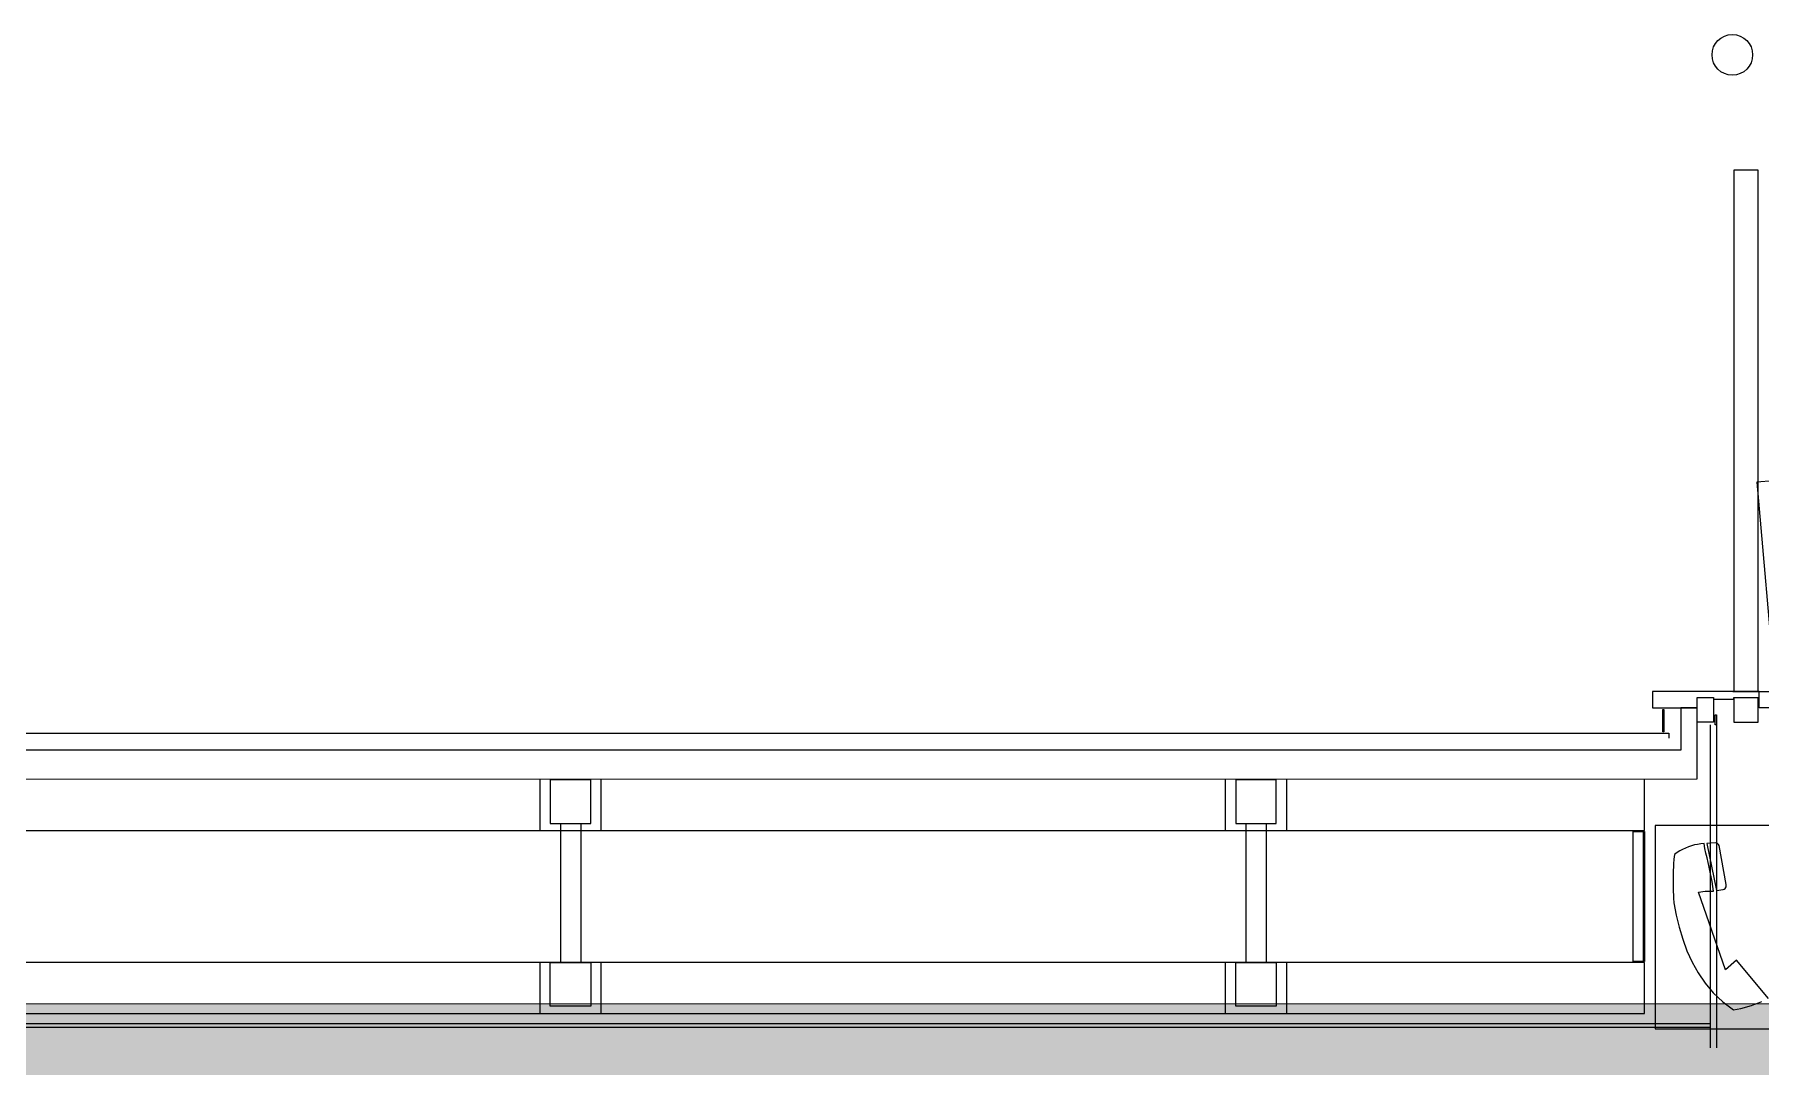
# Model space of a CAD drawing. Header units: metres. Extents: x 19 to 194, y 62 to 154.
# Drawn here: x 96.17 to 104.67, y 139.09 to 144.17 of the extents above; entities that cross this region are included whole.
import ezdxf

# ---------------------------------------------------------------- set-up
doc = ezdxf.new("R2010")
doc.units = ezdxf.units.M
doc.header["$MEASUREMENT"] = 0
doc.layers.add('ALL', color=7, linetype='Continuous')
doc.layers.add('ALL4', color=7, linetype='Continuous')

msp = doc.modelspace()

# ---------------------------------------------------------------- hatches: boundary and pattern name
at = {"layer": 'ALL4', "lineweight": 0, "true_color": 0xe6e6e6, "transparency": 33554687}
h = msp.add_hatch(color=254, dxfattribs=at)
h.dxf.hatch_style = 1
h.paths.add_polyline_path([(181.2945, 128.8704), (187.0549, 128.8704), (187.0549, 139.3912), (29.3495, 139.4008), (29.3495, 127.8507), (32.7796, 127.8507), (32.7295, 82.9907), (29.3495, 82.9907), (29.3495, 69.8204), (187.0545, 69.8204), (187.0545, 83.1151), (181.2945, 83.1151)])

# ---------------------------------------------------------------- linework, layer by layer
at = {"layer": 'ALL', "color": 18, "lineweight": 25, "true_color": 0x000000}
for points in [[(104.5351, 140.9342), (104.6601, 140.9342), (104.6601, 143.501), (104.5401, 143.501), (104.5401, 140.9342)], [(104.8243, 140.9412), (104.7342, 141.9719), (104.6544, 141.965), (104.7446, 140.9342), (104.7446, 140.7542), (106.9179, 140.7542), (106.9179, 140.9342)], [(104.5401, 140.9042), (104.6651, 140.9042), (104.6651, 140.9342), (105.8664, 140.9342), (105.8663, 140.8542), (105.8763, 140.8542), (105.8764, 140.9342), (105.8664, 140.9342), (105.8663, 140.8542), (104.6651, 140.8542), (104.6651, 140.9342), (104.1401, 140.9342), (104.1401, 140.8542), (104.3601, 140.8542)], [(104.4401, 140.8972), (104.5401, 140.8972), (104.5401, 140.9042), (104.5401, 140.7842), (104.6601, 140.7842), (104.6601, 140.9042)], [(104.4551, 140.8202), (104.4551, 139.1801)], [(76.5301, 140.7052), (76.5301, 140.7302), (104.2201, 140.7301), (104.2201, 140.7051)], [(104.4251, 139.1801), (104.4251, 140.7702)], [(76.6501, 140.5002), (76.6501, 140.2502), (104.1001, 140.2501), (104.1001, 140.5041)], [(98.6626, 140.2502), (98.6626, 140.5002)], [(98.9626, 140.5002), (98.9626, 140.2502)], [(102.0376, 140.2502), (102.0376, 140.5002)], [(102.3376, 140.5002), (102.3376, 140.2502)], [(98.7626, 140.2852), (98.7626, 139.6002)], [(98.8626, 140.2852), (98.8626, 139.6002)], [(102.1376, 140.2852), (102.1376, 139.6002)], [(102.2376, 140.2852), (102.2376, 139.6002)], [(98.6626, 139.3502), (98.6626, 139.6002)], [(98.9626, 139.6002), (98.9626, 139.3502)], [(102.0376, 139.3502), (102.0376, 139.6002)], [(102.3376, 139.6002), (102.3376, 139.3502)], [(104.4251, 139.2802), (76.3251, 139.2803), (76.3251, 139.3003), (104.4251, 139.3002)]]:
    msp.add_lwpolyline(points, dxfattribs=at)
for points in [[(104.3601, 140.9042), (104.4401, 140.9042), (104.4401, 140.7842), (104.3601, 140.7842)], [(76.3901, 140.8503), (76.3901, 140.5003), (104.3601, 140.5042), (104.3601, 140.8542), (104.2801, 140.8542), (104.2801, 140.6452), (76.4701, 140.6453), (76.4701, 140.8503)], [(104.1951, 140.8452), (104.1951, 140.7352), (104.1901, 140.7352), (104.1901, 140.8452)], [(104.4481, 140.7702), (104.4481, 140.8202), (104.4551, 140.8202), (104.4551, 140.7702)], [(98.7126, 140.5002), (98.7126, 140.2852), (98.9126, 140.2852), (98.9126, 140.5002)], [(102.0876, 140.5002), (102.0876, 140.2852), (102.2876, 140.2852), (102.2876, 140.5002)], [(104.0451, 139.6052), (104.0451, 140.2452), (104.0951, 140.2452), (104.0951, 139.6052)], [(104.0951, 139.6052), (104.0951, 140.2452), (104.1001, 140.2452), (104.1001, 139.6052)], [(76.6501, 139.3502), (104.1001, 139.3501), (104.1001, 139.6001), (76.6501, 139.6002)], [(98.9126, 139.6002), (98.9126, 139.3852), (98.7126, 139.3852), (98.7126, 139.6002)], [(102.2876, 139.6002), (102.2876, 139.3852), (102.0876, 139.3852), (102.0876, 139.6002)]]:
    msp.add_lwpolyline(points, close=True, dxfattribs=at)
at = {"layer": 'ALL', "color": 1, "lineweight": 25}
for points in [[(104.1524, 139.2746), (105.1524, 139.2746), (105.1524, 140.2746), (104.1524, 140.2746)], [(104.4681, 140.1759), (104.4646, 140.182), (104.46, 140.186), (104.4544, 140.1886), (104.4484, 140.1901), (104.4079, 140.1862), (104.4544, 139.9545), (104.4884, 139.9601), (104.4934, 139.9621), (104.498, 139.9657), (104.502, 139.9727), (104.5033, 139.9838)]]:
    msp.add_lwpolyline(points, close=True, dxfattribs=at)
msp.add_lwpolyline([(104.7113, 139.4242), (104.5532, 139.6115), (104.4998, 139.564), (104.367, 139.9462), (104.3995, 139.9518), (104.4408, 139.951), (104.4372, 139.9749), (104.4332, 139.9987), (104.4286, 140.0225), (104.4241, 140.0458), (104.419, 140.0696), (104.4139, 140.0924), (104.4089, 140.1157), (104.4033, 140.139), (104.3982, 140.1623), (104.3937, 140.1861), (104.3775, 140.1846), (104.3618, 140.182), (104.3466, 140.179), (104.3314, 140.175), (104.3167, 140.1699), (104.302, 140.1638), (104.2883, 140.1572), (104.2746, 140.1496), (104.2615, 140.1415), (104.2483, 140.1324), (104.2453, 140.1096), (104.2432, 140.0858), (104.2412, 140.0382), (104.2412, 139.9895), (104.2417, 139.9652), (104.2437, 139.9176), (104.2453, 139.8943), (104.2569, 139.834), (104.2716, 139.7742), (104.2888, 139.7155), (104.3096, 139.6582), (104.3349, 139.603), (104.3643, 139.5493), (104.3987, 139.4987), (104.4393, 139.4516), (104.4859, 139.4075), (104.5391, 139.3675), (104.5568, 139.3705), (104.575, 139.3745), (104.5928, 139.3791), (104.61, 139.3842), (104.6277, 139.3897), (104.6444, 139.3953), (104.6617, 139.4019), (104.6784, 139.409)], dxfattribs=at)
at = {"layer": 'ALL', "color": 18, "lineweight": 25, "true_color": 0x000000}
msp.add_circle((104.5331, 144.0679), 0.1, dxfattribs=at)
at = {"layer": 'ALL4', "color": 18, "lineweight": 25, "true_color": 0x000000}
for points in [[(104.5351, 140.9342), (104.6601, 140.9342), (104.6601, 143.501), (104.5401, 143.501), (104.5401, 140.9342)], [(104.8243, 140.9412), (104.7342, 141.9719), (104.6544, 141.965), (104.7446, 140.9342), (104.7446, 140.7542), (106.9179, 140.7542), (106.9179, 140.9342)], [(104.5401, 140.9042), (104.6651, 140.9042), (104.6651, 140.9342), (105.8664, 140.9342), (105.8663, 140.8542), (105.8763, 140.8542), (105.8764, 140.9342), (105.8664, 140.9342), (105.8663, 140.8542), (104.6651, 140.8542), (104.6651, 140.9342), (104.1401, 140.9342), (104.1401, 140.8542), (104.3601, 140.8542)], [(104.4401, 140.8972), (104.5401, 140.8972), (104.5401, 140.9042), (104.5401, 140.7842), (104.6601, 140.7842), (104.6601, 140.9042)], [(104.4551, 140.8202), (104.4551, 139.1801)], [(76.5301, 140.7052), (76.5301, 140.7302), (104.2201, 140.7301), (104.2201, 140.7051)], [(104.4251, 139.1801), (104.4251, 140.7702)], [(76.6501, 140.5002), (76.6501, 140.2502), (104.1001, 140.2501), (104.1001, 140.5041)], [(98.6626, 140.2502), (98.6626, 140.5002)], [(98.9626, 140.5002), (98.9626, 140.2502)], [(102.0376, 140.2502), (102.0376, 140.5002)], [(102.3376, 140.5002), (102.3376, 140.2502)], [(98.7626, 140.2852), (98.7626, 139.6002)], [(98.8626, 140.2852), (98.8626, 139.6002)], [(102.1376, 140.2852), (102.1376, 139.6002)], [(102.2376, 140.2852), (102.2376, 139.6002)], [(98.6626, 139.3502), (98.6626, 139.6002)], [(98.9626, 139.6002), (98.9626, 139.3502)], [(102.0376, 139.3502), (102.0376, 139.6002)], [(102.3376, 139.6002), (102.3376, 139.3502)], [(104.4251, 139.2802), (76.3251, 139.2803), (76.3251, 139.3003), (104.4251, 139.3002)]]:
    msp.add_lwpolyline(points, dxfattribs=at)
for points in [[(104.3601, 140.9042), (104.4401, 140.9042), (104.4401, 140.7842), (104.3601, 140.7842)], [(76.3901, 140.8503), (76.3901, 140.5003), (104.3601, 140.5042), (104.3601, 140.8542), (104.2801, 140.8542), (104.2801, 140.6452), (76.4701, 140.6453), (76.4701, 140.8503)], [(104.1951, 140.8452), (104.1951, 140.7352), (104.1901, 140.7352), (104.1901, 140.8452)], [(104.4481, 140.7702), (104.4481, 140.8202), (104.4551, 140.8202), (104.4551, 140.7702)], [(98.7126, 140.5002), (98.7126, 140.2852), (98.9126, 140.2852), (98.9126, 140.5002)], [(102.0876, 140.5002), (102.0876, 140.2852), (102.2876, 140.2852), (102.2876, 140.5002)], [(104.0451, 139.6052), (104.0451, 140.2452), (104.0951, 140.2452), (104.0951, 139.6052)], [(104.0951, 139.6052), (104.0951, 140.2452), (104.1001, 140.2452), (104.1001, 139.6052)], [(76.6501, 139.3502), (104.1001, 139.3501), (104.1001, 139.6001), (76.6501, 139.6002)], [(98.9126, 139.6002), (98.9126, 139.3852), (98.7126, 139.3852), (98.7126, 139.6002)], [(102.2876, 139.6002), (102.2876, 139.3852), (102.0876, 139.3852), (102.0876, 139.6002)]]:
    msp.add_lwpolyline(points, close=True, dxfattribs=at)
at = {"layer": 'ALL4', "color": 1, "lineweight": 25}
for points in [[(104.1524, 139.2746), (105.1524, 139.2746), (105.1524, 140.2746), (104.1524, 140.2746)], [(104.4681, 140.1759), (104.4646, 140.182), (104.46, 140.186), (104.4544, 140.1886), (104.4484, 140.1901), (104.4079, 140.1862), (104.4544, 139.9545), (104.4884, 139.9601), (104.4934, 139.9621), (104.498, 139.9657), (104.502, 139.9727), (104.5033, 139.9838)]]:
    msp.add_lwpolyline(points, close=True, dxfattribs=at)
msp.add_lwpolyline([(104.7113, 139.4242), (104.5532, 139.6115), (104.4998, 139.564), (104.367, 139.9462), (104.3995, 139.9518), (104.4408, 139.951), (104.4372, 139.9749), (104.4332, 139.9987), (104.4286, 140.0225), (104.4241, 140.0458), (104.419, 140.0696), (104.4139, 140.0924), (104.4089, 140.1157), (104.4033, 140.139), (104.3982, 140.1623), (104.3937, 140.1861), (104.3775, 140.1846), (104.3618, 140.182), (104.3466, 140.179), (104.3314, 140.175), (104.3167, 140.1699), (104.302, 140.1638), (104.2883, 140.1572), (104.2746, 140.1496), (104.2615, 140.1415), (104.2483, 140.1324), (104.2453, 140.1096), (104.2432, 140.0858), (104.2412, 140.0382), (104.2412, 139.9895), (104.2417, 139.9652), (104.2437, 139.9176), (104.2453, 139.8943), (104.2569, 139.834), (104.2716, 139.7742), (104.2888, 139.7155), (104.3096, 139.6582), (104.3349, 139.603), (104.3643, 139.5493), (104.3987, 139.4987), (104.4393, 139.4516), (104.4859, 139.4075), (104.5391, 139.3675), (104.5568, 139.3705), (104.575, 139.3745), (104.5928, 139.3791), (104.61, 139.3842), (104.6277, 139.3897), (104.6444, 139.3953), (104.6617, 139.4019), (104.6784, 139.409)], dxfattribs=at)
at = {"layer": 'ALL4', "color": 254, "lineweight": 0, "true_color": 0xe6e6e6, "transparency": 33554687}
msp.add_lwpolyline([(181.2945, 128.8704), (187.0549, 128.8704), (187.0549, 139.3912), (29.3495, 139.4008), (29.3495, 127.8507), (32.7796, 127.8507), (32.7295, 82.9907), (29.3495, 82.9907), (29.3495, 69.8204), (187.0545, 69.8204), (187.0545, 83.1151), (181.2945, 83.1151)], close=True, dxfattribs=at)
at = {"layer": 'ALL4', "color": 254, "lineweight": 25, "true_color": 0xe6e6e6}
msp.add_lwpolyline([(181.2945, 128.8704), (187.0549, 128.8704), (187.0549, 139.3912), (29.3495, 139.4008), (29.3495, 127.8507), (32.7796, 127.8507), (32.7295, 82.9907), (29.3495, 82.9907), (29.3495, 69.8204), (187.0545, 69.8204), (187.0545, 83.1151), (181.2945, 83.1151)], close=True, dxfattribs=at)
at = {"layer": 'ALL4', "color": 18, "lineweight": 25, "true_color": 0x000000}
msp.add_circle((104.5331, 144.0679), 0.1, dxfattribs=at)

doc.saveas('drawing.dxf')
